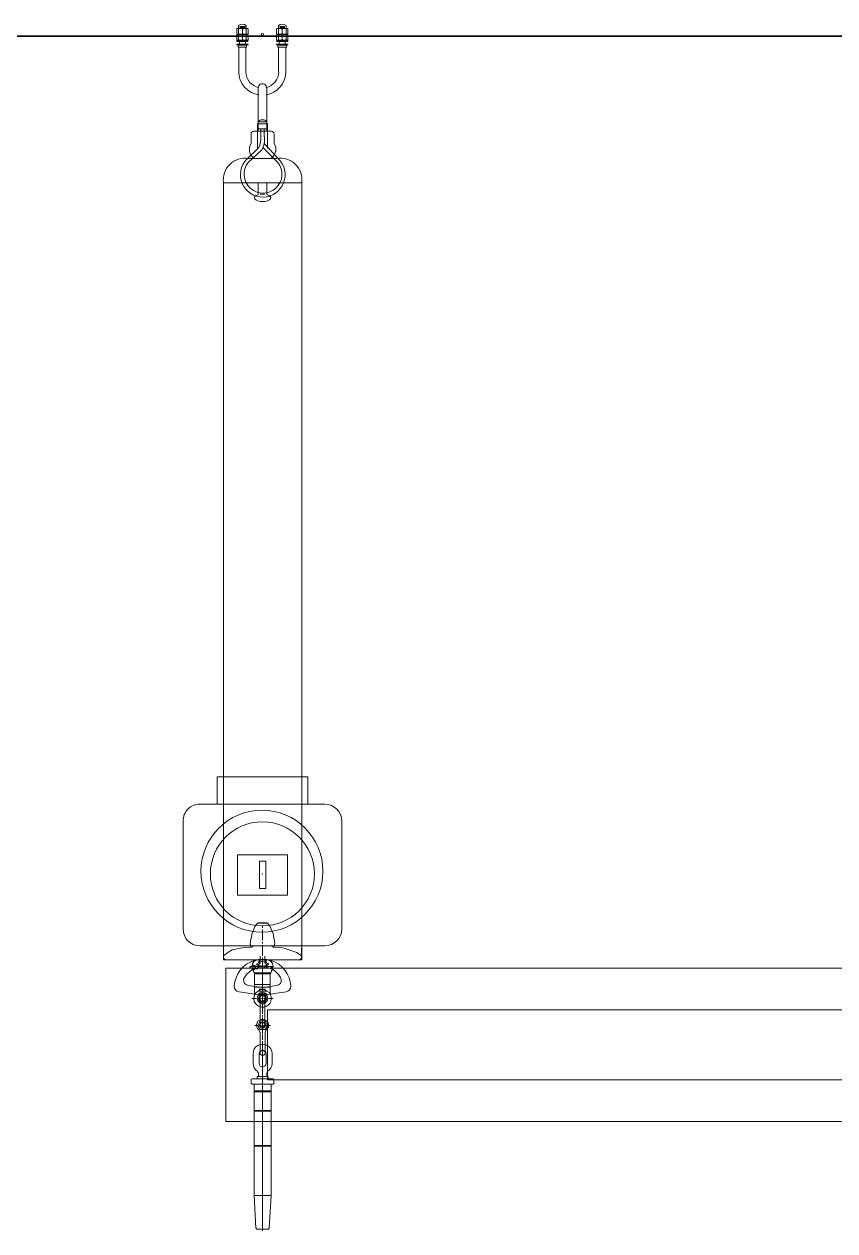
# Model space of a CAD drawing. Header units: millimetres. Extents: x 37084 to 180780, y -153145 to -16322.
# Drawn here: x 85334 to 88239, y -56528 to -52201 of the extents above; entities that cross this region are included whole.
import ezdxf

# ---------------------------------------------------------------- set-up
doc = ezdxf.new("R2010")
doc.units = ezdxf.units.MM
doc.header["$MEASUREMENT"] = 0
for name, color, linetype, lineweight in [('00', 5, 'Continuous', 9), ('1_Phu_kien', 5, 'Continuous', 9), ('POST', 5, 'Continuous', 35)]:
    doc.layers.add(name, color=color, linetype=linetype, lineweight=lineweight)
doc.layers.add('Muong cap GD nay', color=3, linetype='Continuous')

# ---------------------------------------------------------------- blocks, each defined once
blk = doc.blocks.new('X220 NC')
at = {"color": 0, "linetype": 'ByBlock', "lineweight": -2, "ltscale": 4500}
blk.add_line((3751640.3, -153418.2), (3751640.3, -137418.2), dxfattribs=at)
blk = doc.blocks.new('S220 NC')
at = {"linetype": 'ByBlock', "lineweight": -2, "ltscale": 4500}
for points in [[(3576626.8, -475778.6), (3576687.1, -475776.1), (3576626.8, -475776.1), (3576626.8, -475778.6), (3576687.1, -475776.1), (3576687.1, -475778.6)], [(3576626.8, -475848.8), (3576687.1, -475845.5), (3576626.8, -475845.5), (3576626.8, -475848.8), (3576687.1, -475845.5), (3576687.1, -475848.8)], [(3576626.8, -475973.5), (3576687.1, -475971), (3576626.8, -475971), (3576626.8, -475973.5), (3576687.1, -475971), (3576687.1, -475973.5)]]:
    blk.add_hatch(color=0, dxfattribs=at).paths.add_polyline_path(points)
at = {"color": 0, "linetype": 'ByBlock', "lineweight": -2, "ltscale": 4500}
for p, q in [((3576564, -471985.7), (3576564, -471968.3)), ((3576564, -472006.8), (3576564, -471989.4)), ((3576567.2, -471966.5), (3576601.3, -471966.5)), ((3576570.5, -471968.4), (3576570.5, -471956.2)), ((3576570.5, -471966.2), (3576570.5, -471966.5)), ((3576570.5, -471968.4), (3576570.5, -471985.4)), ((3576570.5, -472006.7), (3576570.5, -471989.4)), ((3576593.6, -471959.3), (3576575.4, -471959.3)), ((3576593.6, -471961.6), (3576575.4, -471961.6)), ((3576593.6, -471963.8), (3576575.4, -471963.8)), ((3576584.3, -471968.7), (3576584.3, -471985.7)), ((3576584.3, -472006.4), (3576584.3, -471989.4)), ((3576598, -471968.4), (3576598, -471956.4)), ((3576598, -471968.4), (3576598, -471985.7)), ((3576598, -472006.7), (3576598, -471989.7)), ((3576604.5, -471968.3), (3576604.5, -471985.7)), ((3576604.5, -471989.4), (3576604.5, -472006.8)), ((3576706.5, -471991.5), (3576706.5, -472004.8)), ((3576706.9, -471985.7), (3576706.9, -471968.3)), ((3576706.9, -472006.8), (3576706.9, -471989.4)), ((3576710, -471966.5), (3576744.1, -471966.5)), ((3576713.4, -471968.4), (3576713.4, -471956.2)), ((3576713.4, -471966.2), (3576713.4, -471966.5)), ((3576713.4, -471968.4), (3576713.4, -471985.4)), ((3576713.4, -472006.7), (3576713.4, -471989.4)), ((3576736.4, -471959.3), (3576718.2, -471959.3)), ((3576736.4, -471961.6), (3576718.2, -471961.6)), ((3576736.4, -471963.8), (3576718.2, -471963.8)), ((3576727.1, -471968.7), (3576727.1, -471985.7)), ((3576727.1, -471985.7), (3576727.1, -471989.4)), ((3576727.1, -472006.4), (3576727.1, -471989.4)), ((3576740.8, -471968.4), (3576740.8, -471956.4)), ((3576740.8, -471968.4), (3576740.8, -471985.7)), ((3576740.8, -472006.7), (3576740.8, -471989.7)), ((3576747.3, -471968.3), (3576747.3, -471985.7)), ((3576747.3, -471989.4), (3576747.3, -472006.8)), ((3576603.4, -472013.1), (3576565.1, -472013.1)), ((3576603.4, -472025.4), (3576565.1, -472025.4)), ((3576565.3, -472010.2), (3576603.5, -472010.2)), ((3576565.3, -472022.4), (3576603.5, -472022.4)), ((3576601.3, -472008.6), (3576567.2, -472008.6)), ((3576599.5, -472026.7), (3576569, -472026.7)), ((3576569, -472026.7), (3576569, -472033.7)), ((3576599.5, -472033.7), (3576569, -472033.7)), ((3576570.5, -472006.7), (3576570.5, -472006.7)), ((3576571.5, -472033.7), (3576571.5, -472121.8)), ((3576573.5, -472008.6), (3576573.5, -472010.2)), ((3576573.5, -472013.1), (3576573.5, -472022.4)), ((3576573.5, -472025.4), (3576573.5, -472026.7)), ((3576595.1, -472008.6), (3576595.1, -472010.2)), ((3576595.1, -472013.1), (3576595.1, -472022.4)), ((3576595.1, -472025.4), (3576595.1, -472026.7)), ((3576597, -472033.7), (3576597, -472121.8)), ((3576598, -472006.7), (3576598, -472006.7)), ((3576599.5, -472026.7), (3576599.5, -472033.7)), ((3576746.2, -472013.1), (3576708, -472013.1)), ((3576746.2, -472025.4), (3576708, -472025.4)), ((3576708.1, -472010.2), (3576746.3, -472010.2)), ((3576708.1, -472022.4), (3576746.3, -472022.4)), ((3576744.1, -472008.6), (3576710, -472008.6)), ((3576742.2, -472026.7), (3576711.7, -472026.7)), ((3576711.7, -472026.7), (3576711.7, -472033.7)), ((3576742.2, -472033.7), (3576711.7, -472033.7)), ((3576713.4, -472006.7), (3576713.4, -472006.7)), ((3576714.1, -472033.7), (3576714.1, -472121.8)), ((3576716.3, -472008.6), (3576716.3, -472010.2)), ((3576716.3, -472013.1), (3576716.3, -472022.4)), ((3576716.3, -472025.4), (3576716.3, -472026.7)), ((3576737.9, -472008.6), (3576737.9, -472010.2)), ((3576737.9, -472013.1), (3576737.9, -472022.4)), ((3576737.9, -472025.4), (3576737.9, -472026.7)), ((3576739.7, -472033.7), (3576739.7, -472121.8)), ((3576740.8, -472006.7), (3576740.8, -472006.7)), ((3576742.2, -472026.7), (3576742.2, -472033.7)), ((3576641, -472180.6), (3576641, -472335.1)), ((3576671.3, -472180.7), (3576671.3, -472335.1)), ((3576687.7, -472335.1), (3576625.3, -472335.1)), ((3576638.6, -472395.5), (3576638.6, -472308.5)), ((3576674.2, -472308.5), (3576638.6, -472308.5)), ((3576641, -472301.2), (3576671.3, -472301.2)), ((3576671.3, -472325.8), (3576641, -472325.8)), ((3576650.2, -472354.6), (3576650.2, -472325.8)), ((3576662.8, -472354.6), (3576662.8, -472325.8)), ((3576674.2, -472395.5), (3576674.2, -472308.5)), ((3576609.6, -472392.7), (3576615.4, -472377.4)), ((3576615.4, -472377.4), (3576615.4, -472345)), ((3576712.8, -472433.2), (3576663.2, -472379.9)), ((3576697.6, -472377.4), (3576697.6, -472345)), ((3576703.5, -472392.7), (3576697.6, -472377.4)), ((3576599.7, -472435.4), (3576642.7, -472393.8)), ((3576604.7, -472446.8), (3576654.1, -472402.2)), ((3576609.6, -472392.7), (3576609.6, -472407.8)), ((3576711.7, -472446.8), (3576658.2, -472394.5)), ((3576703.5, -472392.7), (3576703.5, -472407.8)), ((3576707.1, -472432.4), (3576605.9, -472432.4)), ((3576516.4, -472520.3), (3576796.7, -472520.3)), ((3576516.4, -475306.3), (3576516.4, -472520.3)), ((3576641, -472520.3), (3576641, -472562.4)), ((3576671.3, -472520.3), (3576671.4, -472562.3)), ((3576796.7, -475306.3), (3576796.7, -472520.3)), ((3576676.9, -475173.9), (3576636.1, -475173.9)), ((3576676.5, -475173.9), (3576636.6, -475173.9)), ((3576516.4, -475306.3), (3576796.7, -475306.3))]:
    blk.add_line(p, q, dxfattribs=at)
for points in [[(3576616, -475230.3), (3576617.7, -475215.4), (3576622.6, -475201.4), (3576629.2, -475186.5), (3576638.3, -475174.9), (3576641.6, -475173.3), (3576638.3, -475174.9)], [(3576671.4, -475173.3), (3576643.3, -475173.3), (3576641.6, -475173.3), (3576643.3, -475173.3), (3576671.4, -475173.3)], [(3576656.5, -475184.8), (3576656.5, -475191.5)], [(3576671.4, -475173.3), (3576674.7, -475174.9), (3576683.8, -475186.5), (3576689.6, -475201.4), (3576695.4, -475215.4), (3576697, -475230.3)], [(3576611.9, -475250.1), (3576614.4, -475230.3)], [(3576656.5, -475197.2), (3576656.5, -475235.3)], [(3576697.8, -475230.3), (3576700.3, -475250.1)], [(3576515.9, -475295.6), (3576515.9, -475264.2)], [(3576519.2, -475289), (3576532.4, -475279.1), (3576547.3, -475270), (3576578, -475264.2), (3576594.5, -475261.7), (3576611.1, -475260.9)], [(3576618.5, -475260.9), (3576611.1, -475260.9)], [(3576617.7, -475255.9), (3576613.5, -475253.4), (3576612.7, -475250.1)], [(3576695.4, -475255.9), (3576617.7, -475255.9)], [(3576622.6, -475255.9), (3576621.8, -475259.2), (3576618.5, -475260)], [(3576656.5, -475241), (3576656.5, -475247.7)], [(3576656.5, -475253.4), (3576656.5, -475291.5)], [(3576694.5, -475260), (3576690.4, -475259.2), (3576689.6, -475255.9)], [(3576701.1, -475260.9), (3576694.5, -475260.9)], [(3576699.5, -475250.1), (3576698.7, -475253.4), (3576695.4, -475255.9)], [(3576701.1, -475260.9), (3576718.5, -475261.7), (3576734.2, -475264.2), (3576750.7, -475270), (3576779.8, -475279.1), (3576793, -475289)], [(3576796.3, -475258.4), (3576796.3, -475251.8)], [(3576796.3, -475295.6), (3576796.3, -475264.2)], [(3576525.8, -475305.5), (3576520.9, -475304.7), (3576517.6, -475301.4), (3576515.9, -475297.2), (3576516.7, -475292.3), (3576518.4, -475289)], [(3576525.8, -475306.3), (3576787.2, -475306.3)], [(3576554.9, -475398.9), (3576557.3, -475384), (3576561.5, -475370), (3576568.1, -475355.9), (3576576.4, -475342.7), (3576587.1, -475331.1), (3576598.7, -475321.2), (3576611.9, -475314.6), (3576626.8, -475308), (3576641.6, -475304.7), (3576656.5, -475303.8), (3576672.2, -475304.7), (3576687.1, -475308), (3576701.1, -475314.6), (3576714.4, -475321.2), (3576725.9, -475331.1), (3576736.7, -475342.7), (3576744.9, -475355.9), (3576752.4, -475370), (3576755.7, -475384), (3576758.2, -475398.9)], [(3576619.4, -475326.1), (3576621, -475318.7), (3576625.1, -475312.1), (3576631.7, -475308), (3576639.2, -475306.3)], [(3576635, -475321.2), (3576635, -475322)], [(3576635.9, -475321.2), (3576637.5, -475318.7)], [(3576638.4, -475325.3), (3576635.9, -475322)], [(3576637.5, -475318.7), (3576646.6, -475313.8), (3576656.5, -475312.1), (3576666.4, -475313.8), (3576675.5, -475318.7)], [(3576673, -475306.3), (3576639.2, -475306.3)], [(3576642.5, -475326.1), (3576640.8, -475324.5), (3576641.7, -475322)], [(3576644.1, -475306.3), (3576644.1, -475311.3), (3576641.7, -475314.6)], [(3576641.7, -475322.8), (3576647.4, -475318.7)], [(3576645, -475310.5), (3576643.3, -475313.8)], [(3576645, -475306.3), (3576645, -475310.5)], [(3576646.6, -475317.9), (3576645.8, -475318.7)], [(3576647.4, -475315.4), (3576646.6, -475317.9)], [(3576647.4, -475315.4), (3576647.4, -475292.3)], [(3576656.5, -475297.2), (3576656.5, -475332.7)], [(3576656.5, -475306.3), (3576656.5, -475329.4)], [(3576656.5, -475317.1), (3576656.5, -475306.3)], [(3576656.5, -475322), (3576656.5, -475319.5)], [(3576664.8, -475292.3), (3576664.8, -475315.4)], [(3576666.4, -475317.9), (3576665.6, -475315.4)], [(3576666.4, -475318.7), (3576671.4, -475322.8)], [(3576668.1, -475306.3), (3576668.1, -475310.5)], [(3576669.7, -475313.8), (3576668.1, -475310.5)], [(3576670.6, -475314.6), (3576668.9, -475311.3), (3576668.9, -475306.3)], [(3576671.4, -475322), (3576672.2, -475324.5), (3576670.6, -475326.1)], [(3576673, -475306.3), (3576681.3, -475308), (3576687.9, -475312.1), (3576692, -475318.7), (3576693.7, -475326.1)], [(3576677.2, -475322), (3576674.7, -475325.3)], [(3576675.5, -475318.7), (3576677.2, -475321.2)], [(3576677.2, -475321.2), (3576677.2, -475322)], [(3576793.8, -475289), (3576795.5, -475292.3), (3576796.3, -475297.2), (3576794.7, -475301.4), (3576791.4, -475304.7), (3576787.2, -475305.5)], [(3576592.1, -475369.1), (3576599.5, -475358.4), (3576609.4, -475349.3), (3576619.3, -475341), (3576631.7, -475336.1), (3576644.1, -475331.9), (3576656.5, -475331.1), (3576668.9, -475331.9), (3576681.3, -475336.1), (3576694.5, -475341), (3576703.6, -475349.3), (3576713.5, -475358.4), (3576721, -475369.1), (3576723.5, -475375.7), (3576722.6, -475384), (3576720.2, -475390.6), (3576713.5, -475395.6), (3576706.9, -475398.1)], [(3576610.3, -475332.7), (3576610.3, -475333.6)], [(3576611.1, -475332.7), (3576613.6, -475330.3)], [(3576613.6, -475336.1), (3576611.1, -475333.6)], [(3576613.6, -475329.4), (3576618.5, -475329.4)], [(3576613.6, -475336.1), (3576619.4, -475336.1)], [(3576618.5, -475325.3), (3576626, -475325.3)], [(3576618.5, -475326.1), (3576618.5, -475331.9)], [(3576618.5, -475329.4), (3576690.4, -475329.4)], [(3576625.1, -475346), (3576621, -475340.2), (3576619.4, -475331.9)], [(3576619.4, -475336.1), (3576690.4, -475336.1)], [(3576620.2, -475341), (3576626, -475341)], [(3576624.3, -475347.6), (3576627.6, -475355.9)], [(3576626, -475325.3), (3576626, -475341), (3576630.9, -475337.7), (3576630.9, -475328.6), (3576626, -475325.3)], [(3576627.6, -475352.6), (3576685.4, -475352.6)], [(3576627.6, -475355.9), (3576683.8, -475355.9)], [(3576627.6, -475355.9), (3576627.6, -475425.2)], [(3576630.9, -475328.6), (3576634.2, -475328.6)], [(3576630.9, -475337.7), (3576639.2, -475337.7)], [(3576638.4, -475325.3), (3576655.7, -475328.6)], [(3576655.7, -475329.4), (3576642.5, -475326.1)], [(3576657.3, -475328.6), (3576655.7, -475328.6)], [(3576657.3, -475329.4), (3576655.7, -475329.4)], [(3576656.5, -475336.9), (3576656.5, -475324.5)], [(3576656.5, -475339.4), (3576656.5, -475324.5)], [(3576656.5, -475341.8), (3576656.5, -475340.2)], [(3576656.5, -475348.4), (3576656.5, -475343.5)], [(3576656.5, -475356.7), (3576656.5, -475344.3)], [(3576656.5, -475379), (3576656.5, -475354.2)], [(3576656.5, -475362.5), (3576656.5, -475359.2)], [(3576656.5, -475377.3), (3576656.5, -475365)], [(3576674.7, -475325.3), (3576657.3, -475328.6)], [(3576670.6, -475326.1), (3576657.3, -475329.4)], [(3576663.1, -475329.4), (3576663.1, -475336.1)], [(3576683.8, -475425.2), (3576683.8, -475355.9)], [(3576685.4, -475355.9), (3576688.7, -475347.6)], [(3576687.9, -475329.4), (3576687.9, -475336.1)], [(3576693.7, -475331.9), (3576692, -475340.2), (3576687.9, -475346)], [(3576690.4, -475329.4), (3576690.4, -475336.1)], [(3576694.5, -475331.9), (3576694.5, -475326.1)], [(3576572.2, -475420.4), (3576564.8, -475417.9), (3576559.8, -475413.8), (3576555.7, -475407.2), (3576554.9, -475400.5)], [(3576606.1, -475398.1), (3576598.7, -475395.6), (3576592.1, -475390.6), (3576589.6, -475384), (3576588.7, -475375.7), (3576591.2, -475369.1)], [(3576644.9, -475403.8), (3576606.1, -475398.1)], [(3576627.6, -475393.9), (3576683.8, -475393.9)], [(3576627.6, -475403.8), (3576683.8, -475403.8)], [(3576656.5, -475381.5), (3576656.5, -475379.8)], [(3576656.5, -475388.9), (3576656.5, -475383.9)], [(3576656.5, -475397.2), (3576656.5, -475384.8)], [(3576656.5, -475419.4), (3576656.5, -475393.9)], [(3576656.5, -475402.1), (3576656.5, -475399.6)], [(3576656.5, -475417.8), (3576656.5, -475404.6)], [(3576667.3, -475403.8), (3576706.9, -475398.1)], [(3576757.3, -475400.5), (3576756.5, -475407.2), (3576753.2, -475413.8), (3576747.4, -475417.9), (3576740.8, -475420.4)], [(3576644.9, -475431.1), (3576572.2, -475420.4)], [(3576618.5, -475444.2), (3576632.6, -475444.2)], [(3576656.5, -475412.8), (3576664.8, -475413.7), (3576672.2, -475417.8), (3576679.6, -475422.7), (3576683.8, -475430.2), (3576687.1, -475437.6), (3576687.9, -475445.9), (3576686.2, -475455), (3576682.1, -475462.4), (3576676.3, -475468.2), (3576668.9, -475473.1), (3576660.6, -475475.6), (3576652.4, -475475.6), (3576644.1, -475473.1), (3576636.7, -475468.2), (3576630.9, -475462.4), (3576626.8, -475455), (3576625.1, -475445.9), (3576626, -475437.6), (3576628.4, -475430.2), (3576633.4, -475422.7), (3576640.8, -475417.8), (3576648.3, -475413.7), (3576656.5, -475412.8)], [(3576627.6, -475425.2), (3576626.8, -475430.2)], [(3576635, -475444.2), (3576637.5, -475444.2)], [(3576637.5, -475444.2), (3576638.4, -475437.6), (3576642.5, -475432.7), (3576647.4, -475428.5), (3576653.2, -475425.2), (3576659.8, -475425.2), (3576666.4, -475428.5), (3576670.6, -475432.7), (3576674.7, -475437.6), (3576675.5, -475444.2), (3576674.7, -475450.8), (3576670.6, -475455.8), (3576665.6, -475459.9), (3576659.8, -475463.2), (3576653.2, -475463.2), (3576646.6, -475459.9), (3576642.5, -475455.8), (3576638.4, -475450.8), (3576637.5, -475444.2)], [(3576638.3, -475417.9), (3576674.7, -475417.9)], [(3576672.2, -475417.9), (3576640.8, -475417.9)], [(3576664.8, -475430.2), (3576672.2, -475444.2), (3576664.8, -475457.4), (3576648.3, -475457.4), (3576640.8, -475444.2), (3576648.3, -475430.2), (3576664.8, -475430.2)], [(3576640.8, -475444.2), (3576653.2, -475444.2)], [(3576641.7, -475429.4), (3576648.3, -475424.4), (3576656.5, -475422.7), (3576664.8, -475424.4), (3576671.4, -475429.4)], [(3576643.3, -475444.2), (3576645, -475437.6), (3576649.9, -475432.7), (3576656.5, -475431), (3576663.1, -475432.7), (3576668.1, -475437.6), (3576668.9, -475444.2), (3576668.1, -475450.8), (3576663.1, -475455.8), (3576656.5, -475457.4), (3576649.9, -475455.8), (3576645, -475450.8), (3576643.3, -475444.2)], [(3576653.2, -475444.2), (3576643.3, -475444.2)], [(3576644.1, -475444.2), (3576645.8, -475437.6), (3576649.9, -475433.5), (3576656.5, -475431.8), (3576663.1, -475433.5), (3576667.3, -475437.6), (3576668.1, -475444.2), (3576667.3, -475450.8), (3576663.1, -475455), (3576656.5, -475455.8), (3576649.9, -475455), (3576645.8, -475450.8), (3576644.1, -475444.2)], [(3576667.3, -475410.5), (3576644.9, -475410.5)], [(3576667.3, -475425.3), (3576644.9, -475425.3)], [(3576646.6, -475444.2), (3576647.4, -475440.1), (3576650.7, -475436), (3576655.7, -475434.3), (3576659.8, -475435.1), (3576663.9, -475437.6), (3576666.4, -475441.7), (3576666.4, -475446.7), (3576663.9, -475450.8), (3576659.8, -475453.3), (3576655.7, -475454.1), (3576650.7, -475452.5), (3576647.4, -475448.3), (3576646.6, -475444.2)], [(3576654.9, -475444.2), (3576657.3, -475444.2)], [(3576657.3, -475444.2), (3576654.9, -475444.2)], [(3576656.5, -475421.9), (3576656.5, -475420.3)], [(3576656.5, -475429.4), (3576656.5, -475423.6)], [(3576656.5, -475436.8), (3576656.5, -475424.4)], [(3576656.5, -475431), (3576656.5, -475440.9)], [(3576656.5, -475459.1), (3576656.5, -475434.3)], [(3576656.5, -475442.6), (3576656.5, -475440.1)], [(3576656.5, -475442.6), (3576656.5, -475445)], [(3576656.5, -475457.4), (3576656.5, -475445)], [(3576656.5, -475447.5), (3576656.5, -475457.4)], [(3576659.8, -475444.2), (3576672.2, -475444.2)], [(3576668.9, -475444.2), (3576659.8, -475444.2)], [(3576667.3, -475431.1), (3576740.8, -475420.4)], [(3576675.5, -475444.2), (3576678, -475444.2)], [(3576680.5, -475444.2), (3576694.5, -475444.2)], [(3576683.8, -475425.2), (3576683.8, -475425.2)], [(3576686.2, -475430.2), (3576685.4, -475425.2)], [(3576648.3, -475540), (3576648.3, -475460.7)], [(3576656.5, -475462.4), (3576656.5, -475459.9)], [(3576656.5, -475469), (3576656.5, -475464)], [(3576656.5, -475476.4), (3576656.5, -475464.9)], [(3576656.5, -475499.5), (3576656.5, -475474.8)], [(3576664.8, -475540), (3576664.8, -475460.7)], [(3576666.4, -475565.6), (3576669.7, -475557.3), (3576674.7, -475552.4), (3576677.2, -475545.8), (3576678, -475538.3), (3576676.3, -475531.7), (3576672.2, -475526), (3576666.4, -475521.8), (3576659.8, -475519.4), (3576653.2, -475519.4), (3576646.6, -475521.8), (3576640, -475526), (3576636.7, -475531.7), (3576635, -475538.3), (3576635.9, -475545.8), (3576638.4, -475552.4), (3576643.3, -475557.3)], [(3576665.6, -475525.1), (3576674.7, -475540.8), (3576665.6, -475555.7), (3576648.3, -475555.7), (3576639.2, -475540.8), (3576648.3, -475525.1), (3576665.6, -475525.1)], [(3576656.5, -475530.1), (3576661.5, -475530.9), (3576665.6, -475534.2), (3576667.3, -475539.2), (3576666.4, -475544.1), (3576663.9, -475548.3), (3576659, -475550.7), (3576654, -475550.7), (3576649.1, -475548.3), (3576646.6, -475544.1), (3576645.8, -475539.2), (3576647.4, -475534.2), (3576650.7, -475530.9), (3576656.5, -475530.1)], [(3576646.6, -475540.8), (3576647.4, -475535.9), (3576650.7, -475532.6), (3576655.7, -475530.9), (3576659.8, -475531.7), (3576663.9, -475534.2), (3576666.4, -475537.5), (3576666.4, -475543.3), (3576663.9, -475546.6), (3576659.8, -475549.1), (3576655.7, -475549.9), (3576650.7, -475548.3), (3576647.4, -475545), (3576646.6, -475540.8)], [(3576663.9, -475540), (3576661.5, -475544.1), (3576658.2, -475546.6), (3576654.9, -475546.6), (3576650.7, -475544.1), (3576649.1, -475540)], [(3576656.5, -475509.4), (3576656.5, -475503.7)], [(3576656.5, -475512.7), (3576656.5, -475532.6)], [(3576656.5, -475540), (3576656.5, -475514.4)], [(3576656.5, -475526.8), (3576656.5, -475536.7)], [(3576656.5, -475535.9), (3576656.5, -475539.2)], [(3576656.5, -475538.3), (3576656.5, -475541.6)], [(3576628.4, -475540.8), (3576650.7, -475540.8)], [(3576643.3, -475557.3), (3576646.6, -475565.6)], [(3576653.2, -475540.8), (3576644.1, -475540.8)], [(3576647.4, -475565.6), (3576647.4, -475639.1)], [(3576654.9, -475540.8), (3576658.2, -475540.8)], [(3576658.2, -475540.8), (3576655.7, -475540.8)], [(3576656.5, -475544.1), (3576656.5, -475553.2)], [(3576656.5, -475544.1), (3576656.5, -475563.1)], [(3576656.5, -475549.1), (3576656.5, -475544.1)], [(3576656.5, -475568.9), (3576656.5, -475554.9)], [(3576656.5, -475566.4), (3576656.5, -475569.7)], [(3576656.5, -475573), (3576656.5, -475592.8)], [(3576669.7, -475540.8), (3576660.6, -475540.8)], [(3576662.3, -475540.8), (3576684.6, -475540.8)], [(3576666.4, -475565.6), (3576666.4, -475639.1)], [(3576622.7, -475642.4), (3576623.5, -475633.3), (3576626.8, -475625), (3576632.6, -475617.6), (3576639.2, -475612.7), (3576647.4, -475609.4), (3576656.5, -475608.5), (3576665.6, -475609.4), (3576673, -475612.7), (3576680.5, -475617.6), (3576686.2, -475625), (3576689.5, -475633.3), (3576690.4, -475642.4)], [(3576655.8, -475601.1), (3576655.8, -476277.6)], [(3576656.5, -475597), (3576656.5, -475600.3)], [(3576656.5, -475603.6), (3576656.5, -475622.6)], [(3576622.7, -475677.1), (3576622.7, -475642.4)], [(3576644.1, -475642.4), (3576645, -475636.6), (3576648.3, -475632.5), (3576654, -475630), (3576659, -475630), (3576664.8, -475632.5), (3576668.1, -475636.6), (3576668.9, -475642.4)], [(3576644.1, -475677.1), (3576644.1, -475642.4)], [(3576665.6, -475639.1), (3576664.8, -475644), (3576660.6, -475647.3), (3576656.5, -475648.2), (3576652.4, -475647.3), (3576648.3, -475644), (3576647.4, -475639.1), (3576648.3, -475635), (3576652.4, -475631.6), (3576656.5, -475630.8), (3576660.6, -475631.6), (3576664.8, -475635), (3576665.6, -475639.1)], [(3576656.5, -475626.7), (3576656.5, -475630.8)], [(3576656.5, -475634.1), (3576656.5, -475653.9)], [(3576668.9, -475677.1), (3576668.9, -475642.4)], [(3576691.2, -475642.4), (3576691.2, -475677.1)], [(3576639.2, -475706), (3576632.6, -475701), (3576626.8, -475693.6), (3576623.5, -475686.1), (3576622.7, -475677.1)], [(3576638.4, -475708.4), (3576641.7, -475711.7)], [(3576642.5, -475722.5), (3576642.5, -475711.7)], [(3576668.9, -475677.1), (3576668.1, -475682), (3576664.8, -475687), (3576659, -475689.4), (3576654, -475689.4), (3576648.3, -475687), (3576645, -475682), (3576644.1, -475677.1)], [(3576671.4, -475711.7), (3576674.7, -475708.4)], [(3576671.4, -475711.7), (3576671.4, -475722.5)], [(3576690.4, -475677.1), (3576689.5, -475686.1), (3576686.2, -475693.6), (3576680.5, -475701), (3576673, -475706)], [(3576616.1, -475734), (3576616.1, -475749.7)], [(3576616.9, -475734), (3576619.4, -475732.4)], [(3576619.4, -475751.4), (3576616.9, -475749.7)], [(3576694.5, -475732.4), (3576619.4, -475732.4)], [(3576619.4, -475751.4), (3576694.5, -475751.4)], [(3576626.8, -475751.4), (3576626.8, -476150.4), (3576632.6, -476268.5)], [(3576637.5, -475724.1), (3576637.5, -475731.6)], [(3576638.4, -475724.1), (3576638.4, -475724.1), (3576675.5, -475724.1), (3576675.5, -475724.1)], [(3576638.4, -475731.6), (3576638.4, -475731.6)], [(3576638.4, -475732.4), (3576675.5, -475732.4)], [(3576642.5, -475722.5), (3576641.7, -475723.3)], [(3576672.2, -475723.3), (3576671.4, -475722.5)], [(3576675.5, -475731.6), (3576675.5, -475731.6)], [(3576676.3, -475731.6), (3576676.3, -475724.1)], [(3576680.5, -476268.5), (3576687.1, -476150.4), (3576687.1, -475751.4)], [(3576694.5, -475732.4), (3576697, -475734)], [(3576697, -475749.7), (3576694.5, -475751.4)], [(3576697, -475734), (3576697, -475749.7)], [(3576626.8, -475776.1), (3576626.8, -475778.6), (3576687.1, -475776.1), (3576626.8, -475776.1)], [(3576626.8, -475778.6), (3576687.1, -475776.1), (3576687.1, -475778.6), (3576626.8, -475778.6)], [(3576626.8, -475845.5), (3576626.8, -475848.8), (3576687.1, -475845.5), (3576626.8, -475845.5)], [(3576626.8, -475848.8), (3576687.1, -475845.5), (3576687.1, -475848.8), (3576626.8, -475848.8)], [(3576626.8, -475971), (3576626.8, -475973.5), (3576687.1, -475971), (3576626.8, -475971)], [(3576626.8, -475973.5), (3576687.1, -475971), (3576687.1, -475973.5), (3576626.8, -475973.5)], [(3576626.8, -476150.4), (3576687.1, -476150.4)], [(3576635.9, -476271), (3576633.4, -476268.5)], [(3576635.9, -476271), (3576639.2, -476271), (3576674.7, -476271), (3576678, -476271)], [(3576680.5, -476268.5), (3576678, -476271)]]:
    blk.add_lwpolyline(points, dxfattribs=at)
blk.add_circle((3576655.7, -471987.5), 4.08, dxfattribs=at)
for centre, radius, start, end in [((3576567.3, -471970.2), 3.76, 29.3383, 148.8833), ((3576567.3, -471982.5), 4.57, 224.6497, 315.3503), ((3576567.3, -471992.6), 4.57, 44.6497, 135.3503), ((3576584.1, -471971.2), 20.3, 47.032, 132.0935), ((3576577.2, -471978.9), 12.4, 55.121, 122.348), ((3576577.4, -471969.1), 18, 247.5847, 292.4153), ((3576577.4, -472006), 18, 67.5847, 112.4153), ((3576591.3, -471978.9), 12.4, 57.652, 124.879), ((3576591.1, -471969.1), 18, 247.5847, 292.4153), ((3576591.1, -472006), 18, 67.5847, 112.4153), ((3576601.2, -471970.2), 3.76, 31.1167, 150.6617), ((3576601.2, -471982.5), 4.57, 224.6497, 315.3503), ((3576601.2, -471992.6), 4.57, 44.6497, 135.3503), ((3576710.1, -471970.2), 3.76, 29.3383, 148.8833), ((3576710.1, -471982.5), 4.57, 224.6497, 315.3503), ((3576710.1, -471992.6), 4.57, 44.6497, 135.3503), ((3576727, -471971.2), 20.3, 47.032, 132.0935), ((3576720, -471978.9), 12.4, 55.121, 122.348), ((3576720.2, -471969.1), 18, 247.5847, 292.4153), ((3576720.2, -472006), 18, 67.5847, 112.4153), ((3576734.2, -471978.9), 12.4, 57.652, 124.879), ((3576733.9, -471969.1), 18, 247.5847, 292.4153), ((3576733.9, -472006), 18, 67.5847, 112.4153), ((3576744.1, -471970.2), 3.76, 31.1167, 150.6617), ((3576744, -471982.5), 4.57, 224.6497, 315.3503), ((3576744, -471992.6), 4.57, 44.6497, 135.3503), ((3576567.3, -472004.8), 3.76, 211.1167, 330.6617), ((3576565.5, -472011.7), 1.5, 97.006, 257.9986), ((3576565.5, -472023.9), 1.5, 97.006, 257.9986), ((3576577.2, -471996.2), 12.4, 237.652, 304.879), ((3576591.3, -471996.2), 12.4, 235.121, 302.348), ((3576601.2, -472004.8), 3.76, 209.3383, 328.8833), ((3576603, -472011.6), 1.54, 282.82, 72.1846), ((3576603, -472023.9), 1.54, 282.82, 72.1846), ((3576708.3, -472011.7), 1.5, 97.006, 257.9986), ((3576708.3, -472023.9), 1.5, 97.006, 257.9986), ((3576710.1, -472004.8), 3.76, 211.1167, 330.6617), ((3576720, -471996.2), 12.4, 237.652, 304.879), ((3576734.2, -471996.2), 12.4, 235.121, 302.348), ((3576744.1, -472004.8), 3.76, 209.3383, 328.8833), ((3576745.9, -472011.6), 1.54, 282.82, 72.1846), ((3576745.9, -472023.9), 1.54, 282.82, 72.1846), ((3576654.5, -472122.2), 83.1, 179.7295, 262.361), ((3576653.9, -472122.4), 56.8, 179.3955, 259.4636), ((3576656.6, -472122.2), 83.1, 278.3707, 0.2705), ((3576657.3, -472122.4), 56.9, 281.6238, 0.5982), ((3576656.2, -472179.7), 15.2, 356.141, 183.3281), ((3576656.2, -472312.5), 18.9, 36.7398, 143.2643), ((3576625.3, -472345), 9.89, 90, 180), ((3576687.7, -472345), 9.89, 0, 90), ((3576584.6, -472362.3), 66.1, 331.5524, 6.6851), ((3576582.7, -472364.5), 80.8, 332.1683, 7.0492), ((3576653.9, -472395.5), 45.9, 195.4289, 233.3763), ((3576662.7, -472398), 41.9, 304.7049, 346.4899), ((3576593.5, -472509.3), 77.9, 80.7896, 188.1352), ((3576657.3, -472490.9), 80, 136.043, 46.1321), ((3576658.2, -472488.7), 68, 141.9329, 38.0671), ((3576719.6, -472509.3), 77.9, 351.8648, 99.2104)]:
    blk.add_arc(centre, radius, start, end, dxfattribs=at)
for start_param, end_param in [(2.126074, 7.324835), (1.271587, 1.869429)]:
    blk.add_ellipse((3576656.5, -472573.8), major_axis=(29.4, 0), ratio=0.454324, start_param=start_param, end_param=end_param, dxfattribs=at)
blk = doc.blocks.new('CVT 220kV')
at = {"color": 0, "linetype": 'ByBlock', "lineweight": -2, "ltscale": 4500}
for p, q in [((526187.2, 6558.8), (526574.4, 6558.8)), ((526126.7, 6050.6), (526126.7, 6498.3)), ((526634.9, 6498.3), (526634.9, 6050.6)), ((526029.1, 6437.7), (526029.1, 6112)), ((526127.1, 6437.7), (526029.1, 6437.7)), ((526308.8, 6364.1), (526308.2, 6363.5)), ((526308.2, 6185.5), (526308.2, 6363.5)), ((526308.8, 6364.1), (526452.7, 6364.1)), ((526453.4, 6363.5), (526452.7, 6364.1)), ((526453.4, 6363.5), (526453.4, 6185.5)), ((526331.4, 6286.7), (526330.8, 6286.1)), ((526330.8, 6264.4), (526330.8, 6286.1)), ((526331.4, 6286.7), (526428.6, 6286.7)), ((526429.2, 6286.1), (526428.6, 6286.7)), ((526429.2, 6286.1), (526429.2, 6264.4)), ((526330.8, 6264.4), (526331.4, 6263.8)), ((526428.6, 6263.8), (526331.4, 6263.8)), ((526429.2, 6264.4), (526428.6, 6263.8)), ((526308.8, 6184.9), (526308.2, 6185.5)), ((526452.7, 6184.9), (526308.8, 6184.9)), ((526453.4, 6185.5), (526452.7, 6184.9)), ((526029.1, 6112), (526127.1, 6112)), ((526574.4, 5990.1), (526187.2, 5990.1))]:
    blk.add_line(p, q, dxfattribs=at)
for centre, radius in [((526367.2, 6272.9), 218.6), ((526376.9, 6274.5), 186.5)]:
    blk.add_circle(centre, radius, dxfattribs=at)
for centre, start, end in [((526187.2, 6498.3), 90, 180), ((526574.4, 6498.3), 0, 90), ((526187.2, 6050.6), 180, 270), ((526574.4, 6050.6), 270, 0)]:
    blk.add_arc(centre, 60.5, start, end, dxfattribs=at)
blk.add_point((526376.9, 6274.5), dxfattribs=at)
blk = doc.blocks.new('LL220')
at = {"color": 0, "linetype": 'ByBlock', "lineweight": -2, "rotation": 270}
blk.add_blockref('CVT 220kV', (485736.5, 563245.5), dxfattribs=at)
at = {"layer": '1_Phu_kien', "color": 0, "linetype": 'ByBlock', "lineweight": -2}
blk.add_blockref('S220 NC', (-3084644.8, 511866.4), dxfattribs=at)

msp = doc.modelspace()

# ---------------------------------------------------------------- linework, layer by layer
at = {"layer": 'Muong cap GD nay', "lineweight": 15}
for p, q in [((96042.9, -55585.6, 0), (86056.1, -55585.7, 0)), ((86056.1, -55585.7, 0), (86056.1, -56135.7, 0)), ((96105, -55735.6, 0), (86206.1, -55735.7, 0)), ((86206.1, -55735.7, 0), (86206.1, -55985.7, 0)), ((86206.1, -55985.7, 0), (96105, -55985.6, 0)), ((86056.1, -56135.7, 0), (96042.9, -56135.6, 0))]:
    msp.add_line(p, q, dxfattribs=at)

# ---------------------------------------------------------------- block references
at = {"layer": '00', "lineweight": 20, "ltscale": 4500}
msp.add_blockref('LL220', (-405823.6, -92116.5, 0), dxfattribs=at)
at = {"layer": 'POST', "xscale": -1, "rotation": 270}
msp.add_blockref('X220 NC', (235602.1, -3803884.9, 0), dxfattribs=at)

doc.saveas('drawing.dxf')
